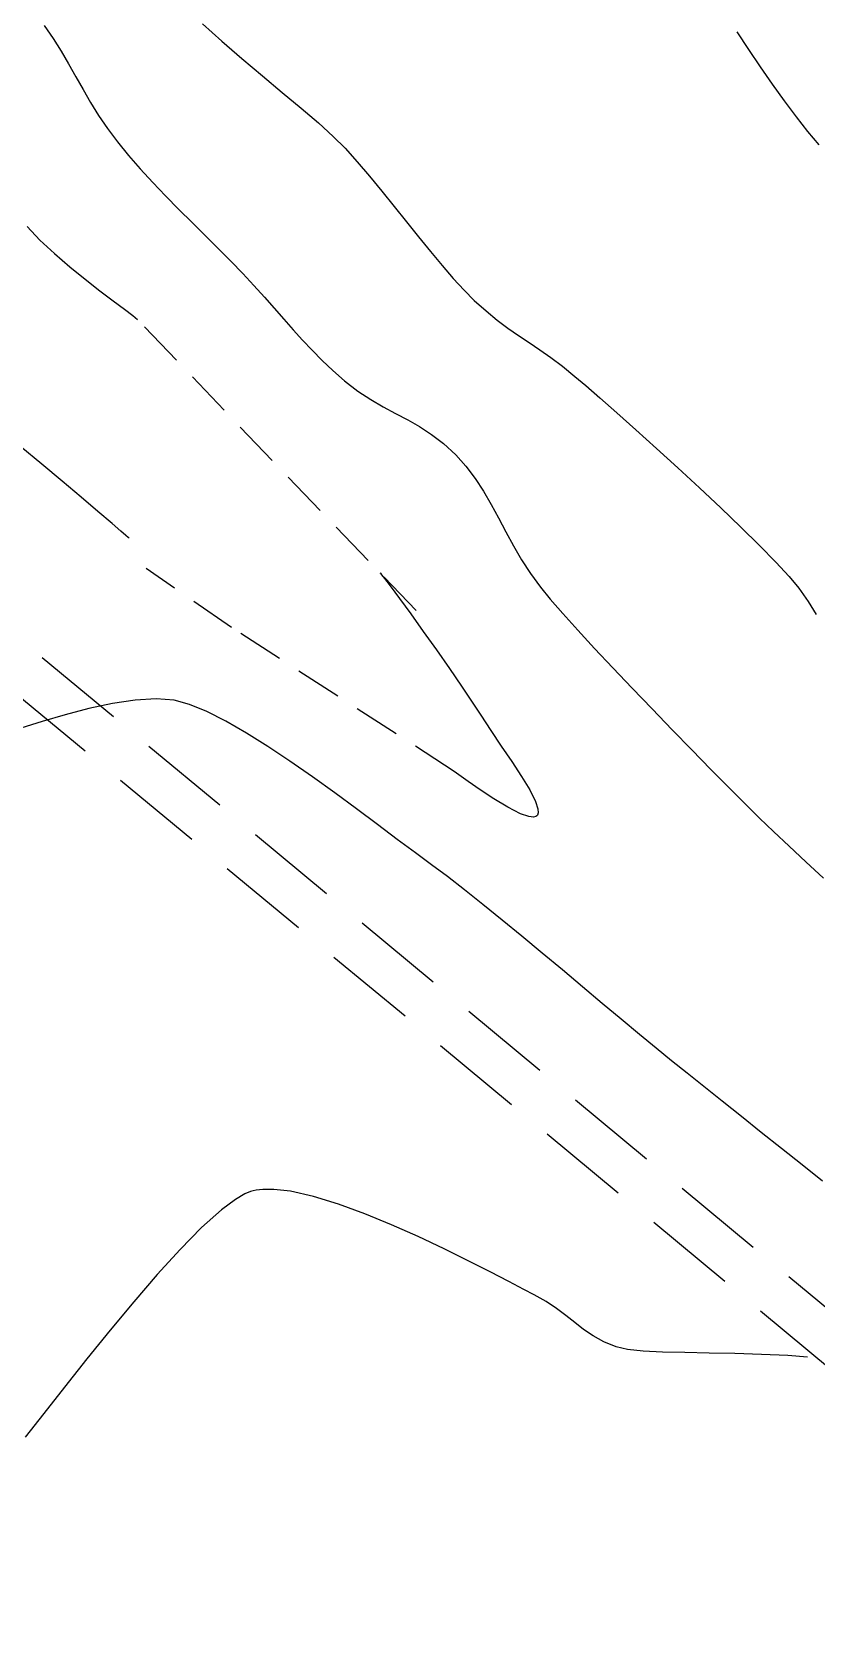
# Model space of a CAD drawing. Header units: feet. Extents: x 26064 to 27719, y 16802 to 28989.
# Drawn here: x 26546.1 to 26599.2, y 17675.8 to 17783.9 of the extents above; entities that cross this region are included whole.
import ezdxf

# ---------------------------------------------------------------- set-up
doc = ezdxf.new("R2010")
doc.units = ezdxf.units.FT
doc.header["$LTSCALE"] = 50
doc.header["$MEASUREMENT"] = 0
for name, pattern in [('HIDDEN', [0.375, 0.25, -0.125]), ('HIDDEN2', [0.1875, 0.125, -0.0625]), ('HIDN25', [0.0938, 0.0625, -0.0313])]:
    doc.linetypes.add(name, pattern=pattern)
for name, color, linetype in [('CONT-MJR', 160, 'HIDDEN'), ('CONT-MNR', 55, 'HIDN25'), ('EX-STORM DRAIN', 251, 'HIDDEN2')]:
    doc.layers.add(name, color=color, linetype=linetype)

msp = doc.modelspace()

# ---------------------------------------------------------------- linework, layer by layer
at = {"layer": 'CONT-MJR', "color": 7}
for p, q in [((26546.92749, 17784.38433, 625), (26547.53113, 17783.51683, 625)), ((26547.53113, 17783.51683, 625), (26548.07832, 17782.65215, 625)), ((26548.07832, 17782.65215, 625), (26548.58764, 17781.78825, 625)), ((26548.58764, 17781.78825, 625), (26549.07768, 17780.92309, 625)), ((26549.07768, 17780.92309, 625), (26549.56702, 17780.05462, 625)), ((26549.56702, 17780.05462, 625), (26550.07422, 17779.1808, 625)), ((26550.07422, 17779.1808, 625), (26550.61787, 17778.29957, 625)), ((26550.61787, 17778.29957, 625), (26551.21655, 17777.40889, 625)), ((26551.21655, 17777.40889, 625), (26551.88884, 17776.50672, 625)), ((26551.88884, 17776.50672, 625), (26552.6353, 17775.5955, 625)), ((26552.6353, 17775.5955, 625), (26553.4362, 17774.68099, 625)), ((26553.4362, 17774.68099, 625), (26554.27968, 17773.76611, 625)), ((26554.27968, 17773.76611, 625), (26555.15387, 17772.85378, 625)), ((26555.15387, 17772.85378, 625), (26556.04688, 17771.94692, 625)), ((26556.04688, 17771.94692, 625), (26556.94684, 17771.04844, 625)), ((26556.94684, 17771.04844, 625), (26557.8419, 17770.16126, 625)), ((26557.8419, 17770.16126, 625), (26558.72016, 17769.2883, 625)), ((26558.72016, 17769.2883, 625), (26559.56976, 17768.43248, 625)), ((26559.56976, 17768.43248, 625), (26560.37884, 17767.59672, 625)), ((26560.37884, 17767.59672, 625), (26561.13343, 17766.78793, 625)), ((26561.13343, 17766.78793, 625), (26561.83671, 17766.00842, 625)), ((26561.83671, 17766.00842, 625), (26562.50246, 17765.2542, 625)), ((26562.50246, 17765.2542, 625), (26563.14444, 17764.52126, 625)), ((26563.14444, 17764.52126, 625), (26563.77643, 17763.80561, 625)), ((26563.77643, 17763.80561, 625), (26564.41222, 17763.10325, 625)), ((26564.41222, 17763.10325, 625), (26565.06558, 17762.41018, 625)), ((26565.06558, 17762.41018, 625), (26565.75028, 17761.7224, 625)), ((26565.75028, 17761.7224, 625), (26566.48011, 17761.03591, 625)), ((26566.48011, 17761.03591, 625), (26567.26884, 17760.34672, 625)), ((26567.26884, 17760.34672, 625), (26568.16745, 17759.65054, 625)), ((26568.16745, 17759.65054, 625), (26569.03829, 17759.07505, 625)), ((26569.03829, 17759.07505, 625), (26569.88646, 17758.58353, 625)), ((26569.88646, 17758.58353, 625), (26570.71703, 17758.13926, 625)), ((26570.71703, 17758.13926, 625), (26571.53508, 17757.70553, 625)), ((26571.53508, 17757.70553, 625), (26572.3457, 17757.24563, 625)), ((26572.3457, 17757.24563, 625), (26573.15398, 17756.72283, 625)), ((26573.15398, 17756.72283, 625), (26573.965, 17756.10044, 625)), ((26573.965, 17756.10044, 625), (26574.78384, 17755.34172, 625)), ((26574.78384, 17755.34172, 625), (26575.4808, 17754.56182, 625)), ((26575.4808, 17754.56182, 625), (26576.10025, 17753.73725, 625)), ((26576.10025, 17753.73725, 625), (26576.66107, 17752.87503, 625)), ((26576.66107, 17752.87503, 625), (26577.18209, 17751.98221, 625)), ((26577.18209, 17751.98221, 625), (26577.68219, 17751.06582, 625)), ((26577.68219, 17751.06582, 625), (26578.18022, 17750.13291, 625)), ((26578.18022, 17750.13291, 625), (26578.69504, 17749.1905, 625)), ((26578.69504, 17749.1905, 625), (26579.24551, 17748.24564, 625)), ((26579.24551, 17748.24564, 625), (26579.85049, 17747.30537, 625)), ((26579.85049, 17747.30537, 625), (26580.52884, 17746.37672, 625)), ((26580.52884, 17746.37672, 625), (26581.18806, 17745.57289, 625)), ((26581.18806, 17745.57289, 625), (26582.03624, 17744.59685, 625)), ((26582.03624, 17744.59685, 625), (26583.04368, 17743.47752, 625)), ((26583.04368, 17743.47752, 625), (26584.18072, 17742.24382, 625)), ((26584.18072, 17742.24382, 625), (26585.41768, 17740.92468, 625)), ((26585.41768, 17740.92468, 625), (26586.72487, 17739.54903, 625)), ((26551.55652, 17738.51636, 625), (26549.95414, 17738.17253, 625)), ((26553.09455, 17738.74997, 625), (26551.55652, 17738.51636, 625)), ((26554.50855, 17738.83592, 625), (26553.09455, 17738.74997, 625)), ((26555.73884, 17738.73672, 625), (26554.50855, 17738.83592, 625)), ((26556.76619, 17738.45418, 625), (26555.73884, 17738.73672, 625)), ((26586.72487, 17739.54903, 625), (26588.07262, 17738.14578, 625)), ((26548.34708, 17737.75595, 625), (26546.79504, 17737.30408, 625)), ((26549.95414, 17738.17253, 625), (26548.34708, 17737.75595, 625)), ((26557.93846, 17737.97125, 625), (26556.76619, 17738.45418, 625)), ((26559.2303, 17737.31648, 625), (26557.93846, 17737.97125, 625)), ((26588.07262, 17738.14578, 625), (26589.43125, 17736.74387, 625)), ((26546.79504, 17737.30408, 625), (26545.35769, 17736.8544, 625)), ((26560.61636, 17736.51841, 625), (26559.2303, 17737.31648, 625)), ((26562.0713, 17735.60559, 625), (26560.61636, 17736.51841, 625)), ((26589.43125, 17736.74387, 625), (26590.77108, 17735.37222, 625)), ((26563.56977, 17734.60654, 625), (26562.0713, 17735.60559, 625)), ((26590.77108, 17735.37222, 625), (26592.06243, 17734.05975, 625)), ((26565.08642, 17733.54983, 625), (26563.56977, 17734.60654, 625)), ((26566.59591, 17732.46398, 625), (26565.08642, 17733.54983, 625)), ((26592.06243, 17734.05975, 625), (26593.27563, 17732.83539, 625)), ((26568.07289, 17731.37753, 625), (26566.59591, 17732.46398, 625)), ((26593.27563, 17732.83539, 625), (26594.38099, 17731.72807, 625)), ((26569.49202, 17730.31905, 625), (26568.07289, 17731.37753, 625)), ((26594.38099, 17731.72807, 625), (26595.34884, 17730.76672, 625)), ((26570.82795, 17729.31705, 625), (26569.49202, 17730.31905, 625)), ((26595.34884, 17730.76672, 625), (26596.29579, 17729.84724, 625)), ((26596.29579, 17729.84724, 625), (26597.34572, 17728.85503, 625)), ((26572.05534, 17728.40009, 625), (26570.82795, 17729.31705, 625)), ((26597.34572, 17728.85503, 625), (26598.47979, 17727.80323, 625)), ((26573.14883, 17727.59672, 625), (26572.05534, 17728.40009, 625)), ((26598.47979, 17727.80323, 625), (26599.67921, 17726.70497, 625)), ((26574.22002, 17726.80163, 625), (26573.14883, 17727.59672, 625)), ((26575.38563, 17725.90263, 625), (26574.22002, 17726.80163, 625)), ((26576.62805, 17724.91786, 625), (26575.38563, 17725.90263, 625)), ((26577.92963, 17723.86549, 625), (26576.62805, 17724.91786, 625)), ((26579.27277, 17722.76365, 625), (26577.92963, 17723.86549, 625)), ((26580.63984, 17721.63051, 625), (26579.27277, 17722.76365, 625)), ((26582.0132, 17720.48421, 625), (26580.63984, 17721.63051, 625)), ((26583.37525, 17719.34291, 625), (26582.0132, 17720.48421, 625)), ((26584.70835, 17718.22476, 625), (26583.37525, 17719.34291, 625)), ((26585.99489, 17717.14791, 625), (26584.70835, 17718.22476, 625)), ((26587.21723, 17716.13052, 625), (26585.99489, 17717.14791, 625)), ((26588.35775, 17715.19074, 625), (26587.21723, 17716.13052, 625)), ((26589.39883, 17714.34672, 625), (26588.35775, 17715.19074, 625)), ((26590.44222, 17713.51001, 625), (26589.39883, 17714.34672, 625)), ((26591.58908, 17712.59047, 625), (26590.44222, 17713.51001, 625)), ((26592.82088, 17711.60369, 625), (26591.58908, 17712.59047, 625)), ((26594.11912, 17710.56525, 625), (26592.82088, 17711.60369, 625)), ((26595.4653, 17709.49074, 625), (26594.11912, 17710.56525, 625)), ((26596.84089, 17708.39574, 625), (26595.4653, 17709.49074, 625)), ((26598.22739, 17707.29586, 625), (26596.84089, 17708.39574, 625)), ((26599.60629, 17706.20667, 625), (26598.22739, 17707.29586, 625))]:
    msp.add_line(p, q, dxfattribs=at)
at = {"layer": 'CONT-MNR', "color": 7, "extrusion": (-0.669298, -0.742994, 0)}
msp.add_line((26557.6409, 17784.5095, 626), (26558.95211, 17783.32835, 626), dxfattribs=at)
at = {"layer": 'CONT-MNR', "color": 7, "extrusion": (0.836733, 0.547611, 0)}
msp.add_line((26593.82297, 17783.9481, 627), (26594.59275, 17782.7719, 627), dxfattribs=at)
at = {"layer": 'CONT-MNR', "color": 7}
for p, q in [((26558.95211, 17783.32835, 626), (26560.31947, 17782.14872, 626)), ((26596.20759, 17780.42617, 627), (26597.02329, 17779.29402, 627)), ((26565.49412, 17777.79392, 626), (26566.50005, 17776.88324, 626)), ((26566.50005, 17776.88324, 626), (26567.30527, 17776.0786, 626)), ((26570.63004, 17772.14591, 626), (26571.45944, 17771.10886, 626)), ((26546.64989, 17769.86924, 624), (26547.62455, 17768.95505, 624)), ((26547.62455, 17768.95505, 624), (26548.66002, 17768.06465, 624)), ((26548.66002, 17768.06465, 624), (26549.7045, 17767.22063, 624)), ((26573.86427, 17768.14986, 626), (26574.62162, 17767.2729, 626)), ((26549.7045, 17767.22063, 624), (26550.70621, 17766.44557, 624)), ((26574.62162, 17767.2729, 626), (26575.3486, 17766.47995, 626)), ((26552.37409, 17765.19273, 624), (26552.93667, 17764.76012, 624)), ((26572.10364, 17744.80424, 624), (26553.24928, 17764.48684, 624)), ((26577.59496, 17764.45482, 626), (26578.325, 17763.91045, 626)), ((26578.325, 17763.91045, 626), (26579.04068, 17763.41156, 626)), ((26579.75492, 17762.93097, 626), (26580.4806, 17762.44154, 626)), ((26582.01788, 17761.32751, 626), (26582.85527, 17760.6486, 626)), ((26588.36837, 17755.77284, 626), (26589.81744, 17754.45126, 626)), ((26550.57544, 17751.5007, 624), (26549.43376, 17752.47507, 624)), ((26551.52943, 17750.68276, 624), (26550.57544, 17751.5007, 624)), ((26592.7199, 17751.74795, 626), (26594.08774, 17750.43778, 626)), ((26594.08774, 17750.43778, 626), (26595.34297, 17749.20297, 626)), ((26552.62468, 17749.74824, 624), (26552.46085, 17749.88609, 624)), ((26559.62215, 17743.64673, 624), (26553.84183, 17747.64588, 624)), ((26569.65718, 17747.35817, 624), (26569.68527, 17747.33033, 624)), ((26569.68527, 17747.33033, 624), (26569.77178, 17747.23101, 624)), ((26569.77178, 17747.23101, 624), (26569.97195, 17746.98038, 624)), ((26598.00527, 17746.3086, 626), (26598.6355, 17745.41734, 626)), ((26570.98799, 17745.62237, 624), (26571.74981, 17744.57398, 624)), ((26571.74981, 17744.57398, 624), (26572.59517, 17743.3946, 624)), ((26574.68603, 17733.92286, 624), (26559.62215, 17743.64673, 624)), ((26573.47871, 17742.14656, 624), (26574.3551, 17740.8922, 624)), ((26576.48784, 17737.71463, 624), (26577.15241, 17736.69588, 624)), ((26578.58643, 17734.58672, 624), (26579.24807, 17733.58282, 624)), ((26576.44141, 17732.66744, 624), (26575.62291, 17733.23738, 624)), ((26579.24807, 17733.58282, 624), (26579.80093, 17732.6704, 624)), ((26578.30772, 17731.49427, 624), (26577.36774, 17732.05833, 624)), ((26579.80093, 17732.6704, 624), (26580.19111, 17731.89272, 624)), ((26579.73348, 17730.86134, 624), (26579.16718, 17731.05949, 624)), ((26580.19111, 17731.89272, 624), (26580.34991, 17731.39666, 624)), ((26580.26784, 17730.91463, 624), (26580.21069, 17730.87148, 624)), ((26561.73782, 17705.63526, 626), (26561.29199, 17705.58176, 626)), ((26573.99925, 17701.62285, 626), (26572.25318, 17702.44717, 626)), ((26554.58354, 17699.88195, 626), (26552.99343, 17698.03931, 626)), ((26579.39753, 17698.87188, 626), (26578.384, 17699.40253, 626)), ((26580.10527, 17698.5086, 626), (26579.39753, 17698.87188, 626)), ((26580.91402, 17698.05884, 626), (26580.10527, 17698.5086, 626)), ((26581.61496, 17697.58615, 626), (26580.91402, 17698.05884, 626)), ((26551.39414, 17696.11224, 626), (26549.82314, 17694.16619, 626)), ((26584.083, 17695.7233, 626), (26583.44211, 17696.15912, 626)), ((26586.40286, 17694.81758, 626), (26585.63527, 17694.9886, 626)), ((26587.46733, 17694.70577, 626), (26586.40286, 17694.81758, 626)), ((26590.28446, 17694.5964, 626), (26588.77807, 17694.63732, 626)), ((26548.3179, 17692.26658, 626), (26546.91588, 17690.47885, 626))]:
    msp.add_line(p, q, dxfattribs=at)
at = {"layer": 'CONT-MNR', "color": 7, "extrusion": (-0.643483, -0.76546, 0)}
msp.add_line((26560.31947, 17782.14872, 626), (26561.70015, 17780.98805, 626), dxfattribs=at)
at = {"layer": 'CONT-MNR', "color": 7, "extrusion": (0.82783, 0.56098, 0)}
msp.add_line((26594.59275, 17782.7719, 627), (26595.39251, 17781.5917, 627), dxfattribs=at)
at = {"layer": 'CONT-MNR', "color": 7, "extrusion": (-0.639612, -0.768698, 0)}
msp.add_line((26561.70015, 17780.98805, 626), (26563.05136, 17779.86375, 626), dxfattribs=at)
at = {"layer": 'CONT-MNR', "color": 7, "extrusion": (0.819493, 0.573089, 0)}
msp.add_line((26595.39251, 17781.5917, 627), (26596.20759, 17780.42617, 627), dxfattribs=at)
at = {"layer": 'CONT-MNR', "color": 7, "extrusion": (-0.641862, -0.76682, 0)}
msp.add_line((26563.05136, 17779.86375, 626), (26564.33029, 17778.79323, 626), dxfattribs=at)
at = {"layer": 'CONT-MNR', "color": 7, "extrusion": (0.651445, 0.758696, 0)}
msp.add_line((26564.33029, 17778.79323, 626), (26565.49412, 17777.79392, 626), dxfattribs=at)
at = {"layer": 'CONT-MNR', "color": 7, "extrusion": (0.802993, 0.595989, 0)}
msp.add_line((26597.02329, 17779.29402, 627), (26597.82494, 17778.21394, 627), dxfattribs=at)
at = {"layer": 'CONT-MNR', "color": 7, "extrusion": (0.79395, 0.607983, 0)}
msp.add_line((26597.82494, 17778.21394, 627), (26598.59784, 17777.20463, 627), dxfattribs=at)
at = {"layer": 'CONT-MNR', "color": 7, "extrusion": (0.765093, 0.64392, 0)}
msp.add_line((26598.59784, 17777.20463, 627), (26599.35492, 17776.30508, 627), dxfattribs=at)
at = {"layer": 'CONT-MNR', "color": 7, "extrusion": (0.743981, 0.668201, 0)}
msp.add_line((26567.30527, 17776.0786, 626), (26568.12765, 17775.16295, 626), dxfattribs=at)
at = {"layer": 'CONT-MNR', "color": 7, "extrusion": (0.760001, 0.649922, 0)}
msp.add_line((26568.12765, 17775.16295, 626), (26568.95921, 17774.19055, 626), dxfattribs=at)
at = {"layer": 'CONT-MNR', "color": 7, "extrusion": (0.770904, 0.636951, 0)}
msp.add_line((26568.95921, 17774.19055, 626), (26569.79498, 17773.17901, 626), dxfattribs=at)
at = {"layer": 'CONT-MNR', "color": 7, "extrusion": (0.777708, 0.628626, 0)}
msp.add_line((26569.79498, 17773.17901, 626), (26570.63004, 17772.14591, 626), dxfattribs=at)
at = {"layer": 'CONT-MNR', "color": 7, "extrusion": (0.780846, 0.624723, 0)}
msp.add_line((26571.45944, 17771.10886, 626), (26572.27824, 17770.08543, 626), dxfattribs=at)
at = {"layer": 'CONT-MNR', "color": 7, "extrusion": (0.727998, 0.685579, 0)}
msp.add_line((26545.78784, 17770.78463, 624), (26546.64989, 17769.86924, 624), dxfattribs=at)
at = {"layer": 'CONT-MNR', "color": 7, "extrusion": (0.777226, 0.629222, 0)}
msp.add_line((26572.27824, 17770.08543, 626), (26573.0815, 17769.09324, 626), dxfattribs=at)
at = {"layer": 'CONT-MNR', "color": 7, "extrusion": (0.769573, 0.638559, 0)}
msp.add_line((26573.0815, 17769.09324, 626), (26573.86427, 17768.14986, 626), dxfattribs=at)
at = {"layer": 'CONT-MNR', "color": 7, "extrusion": (-0.601774, -0.798666, 0)}
msp.add_line((26550.70621, 17766.44557, 624), (26551.61334, 17765.76207, 624), dxfattribs=at)
at = {"layer": 'CONT-MNR', "color": 7, "extrusion": (0.59918, 0.800614, 0)}
msp.add_line((26551.61334, 17765.76207, 624), (26552.37409, 17765.19273, 624), dxfattribs=at)
at = {"layer": 'CONT-MNR', "color": 7, "extrusion": (-0.706942, -0.707271, 0)}
msp.add_line((26575.3486, 17766.47995, 626), (26576.04027, 17765.7886, 626), dxfattribs=at)
at = {"layer": 'CONT-MNR', "color": 7, "extrusion": (0.668503, 0.743709, 0)}
msp.add_line((26576.04027, 17765.7886, 626), (26576.83769, 17765.07182, 626), dxfattribs=at)
at = {"layer": 'CONT-MNR', "color": 7, "extrusion": (-0.658153, -0.752884, 0)}
msp.add_line((26552.93667, 17764.76012, 624), (26553.24928, 17764.48684, 624), dxfattribs=at)
at = {"layer": 'CONT-MNR', "color": 7, "extrusion": (-0.631645, -0.775258, 0)}
msp.add_line((26576.83769, 17765.07182, 626), (26577.59496, 17764.45482, 626), dxfattribs=at)
at = {"layer": 'CONT-MNR', "color": 7, "extrusion": (-0.558257, -0.829668, 0)}
msp.add_line((26579.04068, 17763.41156, 626), (26579.75492, 17762.93097, 626), dxfattribs=at)
at = {"layer": 'CONT-MNR', "color": 7, "extrusion": (-0.57377, -0.819017, 0)}
msp.add_line((26580.4806, 17762.44154, 626), (26581.23062, 17761.9161, 626), dxfattribs=at)
at = {"layer": 'CONT-MNR', "color": 7, "extrusion": (-0.598796, -0.800901, 0)}
msp.add_line((26581.23062, 17761.9161, 626), (26582.01788, 17761.32751, 626), dxfattribs=at)
at = {"layer": 'CONT-MNR', "color": 7, "extrusion": (0.650788, 0.75926, 0)}
msp.add_line((26582.85527, 17760.6486, 626), (26583.58435, 17760.02367, 626), dxfattribs=at)
at = {"layer": 'CONT-MNR', "color": 7, "extrusion": (0.65718, 0.753734, 0)}
msp.add_line((26583.58435, 17760.02367, 626), (26584.54297, 17759.18785, 626), dxfattribs=at)
at = {"layer": 'CONT-MNR', "color": 7, "extrusion": (-0.661731, -0.749741, 0)}
msp.add_line((26584.54297, 17759.18785, 626), (26585.68836, 17758.17692, 626), dxfattribs=at)
at = {"layer": 'CONT-MNR', "color": 7, "extrusion": (-0.665702, -0.746217, 0)}
msp.add_line((26585.68836, 17758.17692, 626), (26586.97775, 17757.02665, 626), dxfattribs=at)
at = {"layer": 'CONT-MNR', "color": 7, "extrusion": (-0.669631, -0.742694, 0)}
msp.add_line((26586.97775, 17757.02665, 626), (26588.36837, 17755.77284, 626), dxfattribs=at)
at = {"layer": 'CONT-MNR', "color": 7, "extrusion": (-0.635874, -0.771793, 0)}
msp.add_line((26546.77401, 17754.71322, 624), (26545.34927, 17755.88705, 624), dxfattribs=at)
at = {"layer": 'CONT-MNR', "color": 7, "extrusion": (-0.641752, -0.766912, 0)}
msp.add_line((26548.15106, 17753.5609, 624), (26546.77401, 17754.71322, 624), dxfattribs=at)
at = {"layer": 'CONT-MNR', "color": 7, "extrusion": (-0.678677, -0.734437, 0)}
msp.add_line((26589.81744, 17754.45126, 626), (26591.28221, 17753.09771, 626), dxfattribs=at)
at = {"layer": 'CONT-MNR', "color": 7, "extrusion": (-0.646105, -0.763249, 0)}
msp.add_line((26549.43376, 17752.47507, 624), (26548.15106, 17753.5609, 624), dxfattribs=at)
at = {"layer": 'CONT-MNR', "color": 7, "extrusion": (0.68446, 0.729051, 0)}
msp.add_line((26591.28221, 17753.09771, 626), (26592.7199, 17751.74795, 626), dxfattribs=at)
at = {"layer": 'CONT-MNR', "color": 7, "extrusion": (-0.650823, -0.75923, 0)}
msp.add_line((26552.12613, 17750.17127, 624), (26551.52943, 17750.68276, 624), dxfattribs=at)
at = {"layer": 'CONT-MNR', "color": 7, "extrusion": (-0.648531, -0.761188, 0)}
msp.add_line((26552.46085, 17749.88609, 624), (26552.12613, 17750.17127, 624), dxfattribs=at)
at = {"layer": 'CONT-MNR', "color": 7, "extrusion": (0.637736, 0.770255, 0)}
msp.add_line((26552.68768, 17749.69608, 624), (26552.62468, 17749.74824, 624), dxfattribs=at)
at = {"layer": 'CONT-MNR', "color": 7, "extrusion": (0.714638, 0.699495, 0)}
msp.add_line((26595.34297, 17749.20297, 626), (26596.44281, 17748.07932, 626), dxfattribs=at)
at = {"layer": 'CONT-MNR', "color": 7, "extrusion": (0.734765, 0.678321, 0)}
msp.add_line((26596.44281, 17748.07932, 626), (26597.3445, 17747.1026, 626), dxfattribs=at)
at = {"layer": 'CONT-MNR', "color": 7, "extrusion": (0.795517, 0.605932, 0)}
msp.add_line((26569.97195, 17746.98038, 624), (26570.35504, 17746.47743, 624), dxfattribs=at)
at = {"layer": 'CONT-MNR', "color": 7, "extrusion": (0.803751, 0.594966, 0)}
msp.add_line((26570.35504, 17746.47743, 624), (26570.98799, 17745.62237, 624), dxfattribs=at)
at = {"layer": 'CONT-MNR', "color": 7, "extrusion": (0.768651, 0.639669, 0)}
msp.add_line((26597.3445, 17747.1026, 626), (26598.00527, 17746.3086, 626), dxfattribs=at)
at = {"layer": 'CONT-MNR', "color": 7, "extrusion": (0.853555, 0.521003, 0)}
msp.add_line((26598.6355, 17745.41734, 626), (26599.17299, 17744.53678, 626), dxfattribs=at)
at = {"layer": 'CONT-MNR', "color": 7, "extrusion": (0.816174, 0.577806, 0)}
msp.add_line((26572.59517, 17743.3946, 624), (26573.47871, 17742.14656, 624), dxfattribs=at)
at = {"layer": 'CONT-MNR', "color": 7, "extrusion": (0.824033, 0.566541, 0)}
msp.add_line((26574.3551, 17740.8922, 624), (26575.17898, 17739.69387, 624), dxfattribs=at)
at = {"layer": 'CONT-MNR', "color": 7, "extrusion": (0.829899, 0.557914, 0)}
msp.add_line((26575.17898, 17739.69387, 624), (26575.90501, 17738.6139, 624), dxfattribs=at)
at = {"layer": 'CONT-MNR', "color": 7, "extrusion": (0.839164, 0.543878, 0)}
msp.add_line((26575.90501, 17738.6139, 624), (26576.48784, 17737.71463, 624), dxfattribs=at)
at = {"layer": 'CONT-MNR', "color": 7, "extrusion": (0.827401, 0.561612, 0)}
msp.add_line((26577.15241, 17736.69588, 624), (26577.86991, 17735.63883, 624), dxfattribs=at)
at = {"layer": 'CONT-MNR', "color": 7, "extrusion": (0.82653, 0.562892, 0)}
msp.add_line((26577.86991, 17735.63883, 624), (26578.58643, 17734.58672, 624), dxfattribs=at)
at = {"layer": 'CONT-MNR', "color": 7, "extrusion": (-0.597864, -0.801598, 0)}
msp.add_line((26575.00639, 17733.68393, 624), (26574.68603, 17733.92286, 624), dxfattribs=at)
at = {"layer": 'CONT-MNR', "color": 7, "extrusion": (-0.5866, -0.809877, 0)}
msp.add_line((26575.62291, 17733.23738, 624), (26575.00639, 17733.68393, 624), dxfattribs=at)
at = {"layer": 'CONT-MNR', "color": 7, "extrusion": (-0.549418, -0.835548, 0)}
msp.add_line((26577.36774, 17732.05833, 624), (26576.44141, 17732.66744, 624), dxfattribs=at)
at = {"layer": 'CONT-MNR', "color": 7, "extrusion": (0.451409, 0.892317, 0)}
msp.add_line((26579.16718, 17731.05949, 624), (26578.30772, 17731.49427, 624), dxfattribs=at)
at = {"layer": 'CONT-MNR', "color": 7, "extrusion": (0.788542, -0.61498, 0)}
msp.add_line((26580.31144, 17730.97053, 624), (26580.26784, 17730.91463, 624), dxfattribs=at)
at = {"layer": 'CONT-MNR', "color": 7, "extrusion": (0.94336, -0.331772, 0)}
msp.add_line((26580.36144, 17731.1127, 624), (26580.31144, 17730.97053, 624), dxfattribs=at)
at = {"layer": 'CONT-MNR', "color": 7, "extrusion": (0.999176, 0.040584, 0)}
msp.add_line((26580.34991, 17731.39666, 624), (26580.36144, 17731.1127, 624), dxfattribs=at)
at = {"layer": 'CONT-MNR', "color": 7, "extrusion": (-0.101859, -0.994799, 0)}
msp.add_line((26580.05584, 17730.82833, 624), (26579.73348, 17730.86134, 624), dxfattribs=at)
at = {"layer": 'CONT-MNR', "color": 7, "extrusion": (0.268449, -0.963294, 0)}
msp.add_line((26580.21069, 17730.87148, 624), (26580.05584, 17730.82833, 624), dxfattribs=at)
at = {"layer": 'CONT-MNR', "color": 7, "extrusion": (0.596323, -0.802745, 0)}
msp.add_line((26559.88175, 17704.9603, 626), (26558.9242, 17704.24898, 626), dxfattribs=at)
at = {"layer": 'CONT-MNR', "color": 7, "extrusion": (0.498518, -0.86688, 0)}
msp.add_line((26560.52157, 17705.32825, 626), (26559.88175, 17704.9603, 626), dxfattribs=at)
at = {"layer": 'CONT-MNR', "color": 7, "extrusion": (-0.381135, 0.924519, 0)}
msp.add_line((26560.90633, 17705.48686, 626), (26560.52157, 17705.32825, 626), dxfattribs=at)
at = {"layer": 'CONT-MNR', "color": 7, "extrusion": (0.277736, -0.960657, 0)}
msp.add_line((26561.08527, 17705.5386, 626), (26560.90633, 17705.48686, 626), dxfattribs=at)
at = {"layer": 'CONT-MNR', "color": 7, "extrusion": (0.204393, -0.978889, 0)}
msp.add_line((26561.29199, 17705.58176, 626), (26561.08527, 17705.5386, 626), dxfattribs=at)
at = {"layer": 'CONT-MNR', "color": 7, "extrusion": (0.003638, -0.999993, 0)}
msp.add_line((26562.48166, 17705.63797, 626), (26561.73782, 17705.63526, 626), dxfattribs=at)
at = {"layer": 'CONT-MNR', "color": 7, "extrusion": (-0.114465, -0.993427, 0)}
msp.add_line((26563.59711, 17705.50945, 626), (26562.48166, 17705.63797, 626), dxfattribs=at)
at = {"layer": 'CONT-MNR', "color": 7, "extrusion": (-0.216807, -0.976214, 0)}
msp.add_line((26565.15487, 17705.16348, 626), (26563.59711, 17705.50945, 626), dxfattribs=at)
at = {"layer": 'CONT-MNR', "color": 7, "extrusion": (-0.291862, -0.95646, 0)}
msp.add_line((26566.84842, 17704.6467, 626), (26565.15487, 17705.16348, 626), dxfattribs=at)
at = {"layer": 'CONT-MNR', "color": 7, "extrusion": (-0.666726, 0.745303, 0)}
msp.add_line((26558.9242, 17704.24898, 626), (26557.58639, 17703.05222, 626), dxfattribs=at)
at = {"layer": 'CONT-MNR', "color": 7, "extrusion": (0.34298, 0.939343, 0)}
msp.add_line((26568.6287, 17703.99667, 626), (26566.84842, 17704.6467, 626), dxfattribs=at)
at = {"layer": 'CONT-MNR', "color": 7, "extrusion": (-0.379503, -0.92519, 0)}
msp.add_line((26570.44664, 17703.25097, 626), (26568.6287, 17703.99667, 626), dxfattribs=at)
at = {"layer": 'CONT-MNR', "color": 7, "extrusion": (0.711455, -0.702732, 0)}
msp.add_line((26557.58639, 17703.05222, 626), (26556.12702, 17701.57473, 626), dxfattribs=at)
at = {"layer": 'CONT-MNR', "color": 7, "extrusion": (0.406514, 0.913644, 0)}
msp.add_line((26572.25318, 17702.44717, 626), (26570.44664, 17703.25097, 626), dxfattribs=at)
at = {"layer": 'CONT-MNR', "color": 7, "extrusion": (0.738944, -0.673767, 0)}
msp.add_line((26556.12702, 17701.57473, 626), (26554.58354, 17699.88195, 626), dxfattribs=at)
at = {"layer": 'CONT-MNR', "color": 7, "extrusion": (0.442382, 0.896827, 0)}
msp.add_line((26575.63579, 17700.81559, 626), (26573.99925, 17701.62285, 626), dxfattribs=at)
at = {"layer": 'CONT-MNR', "color": 7, "extrusion": (-0.453793, -0.891107, 0)}
msp.add_line((26577.11373, 17700.06296, 626), (26575.63579, 17700.81559, 626), dxfattribs=at)
at = {"layer": 'CONT-MNR', "color": 7, "extrusion": (-0.461291, -0.887249, 0)}
msp.add_line((26578.384, 17699.40253, 626), (26577.11373, 17700.06296, 626), dxfattribs=at)
at = {"layer": 'CONT-MNR', "color": 7, "extrusion": (0.769516, -0.638628, 0)}
msp.add_line((26552.99343, 17698.03931, 626), (26551.39414, 17696.11224, 626), dxfattribs=at)
at = {"layer": 'CONT-MNR', "color": 7, "extrusion": (-0.608083, -0.793873, 0)}
msp.add_line((26582.2452, 17697.1034, 626), (26581.61496, 17697.58615, 626), dxfattribs=at)
at = {"layer": 'CONT-MNR', "color": 7, "extrusion": (-0.62678, -0.779196, 0)}
msp.add_line((26582.84188, 17696.62344, 626), (26582.2452, 17697.1034, 626), dxfattribs=at)
at = {"layer": 'CONT-MNR', "color": 7, "extrusion": (-0.611866, -0.790961, 0)}
msp.add_line((26583.44211, 17696.15912, 626), (26582.84188, 17696.62344, 626), dxfattribs=at)
at = {"layer": 'CONT-MNR', "color": 7, "extrusion": (0.481155, 0.876635, 0)}
msp.add_line((26584.80168, 17695.32884, 626), (26584.083, 17695.7233, 626), dxfattribs=at)
at = {"layer": 'CONT-MNR', "color": 7, "extrusion": (0.377902, 0.925845, 0)}
msp.add_line((26585.63527, 17694.9886, 626), (26584.80168, 17695.32884, 626), dxfattribs=at)
at = {"layer": 'CONT-MNR', "color": 7, "extrusion": (0.783767, -0.621054, 0)}
msp.add_line((26549.82314, 17694.16619, 626), (26548.3179, 17692.26658, 626), dxfattribs=at)
at = {"layer": 'CONT-MNR', "color": 7, "extrusion": (-0.052149, -0.998639, 0)}
msp.add_line((26588.77807, 17694.63732, 626), (26587.46733, 17694.70577, 626), dxfattribs=at)
at = {"layer": 'CONT-MNR', "color": 7, "extrusion": (-0.017708, -0.999843, 0)}
msp.add_line((26591.93589, 17694.56715, 626), (26590.28446, 17694.5964, 626), dxfattribs=at)
at = {"layer": 'CONT-MNR', "color": 7, "extrusion": (-0.019135, -0.999817, 0)}
msp.add_line((26593.68175, 17694.53374, 626), (26591.93589, 17694.56715, 626), dxfattribs=at)
at = {"layer": 'CONT-MNR', "color": 7, "extrusion": (-0.029836, -0.999555, 0)}
msp.add_line((26595.47141, 17694.48032, 626), (26593.68175, 17694.53374, 626), dxfattribs=at)
at = {"layer": 'CONT-MNR', "color": 7, "extrusion": (-0.050009, -0.998749, 0)}
msp.add_line((26597.25426, 17694.39105, 626), (26595.47141, 17694.48032, 626), dxfattribs=at)
at = {"layer": 'CONT-MNR', "color": 7, "extrusion": (-0.081427, -0.996679, 0)}
msp.add_line((26598.5894, 17694.28197, 626), (26597.25426, 17694.39105, 626), dxfattribs=at)
at = {"layer": 'CONT-MNR', "color": 7, "extrusion": (0.787264, -0.616617, 0)}
msp.add_line((26546.91588, 17690.47885, 626), (26545.65454, 17688.86844, 626), dxfattribs=at)
at = {"layer": 'EX-STORM DRAIN', "color": 7}
for p, q in [((26510.71235, 17771.53073), (26657.87875, 17649.55619)), ((26510.71235, 17771.53073), (26657.87875, 17649.55619)), ((26508.79796, 17769.22095), (26654.38777, 17648.55311)), ((26508.79796, 17769.22095), (26654.38777, 17648.55311))]:
    msp.add_line(p, q, dxfattribs=at)

doc.saveas('drawing.dxf')
